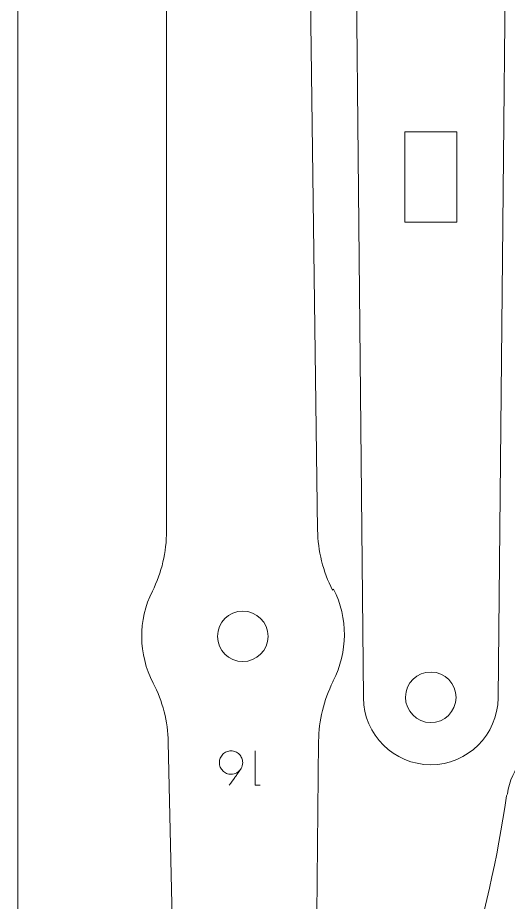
# Model space of a CAD drawing. Header units: millimetres. Extents: x 1 to 3601, y 1 to 1216.
# Drawn here: x 0.7 to 29.9, y 48.9 to 101.5 of the extents above; entities that cross this region are included whole.
import ezdxf

# ---------------------------------------------------------------- set-up
doc = ezdxf.new("R2010")
doc.units = ezdxf.units.MM
doc.layers.get('0').update_dxf_attribs({"lineweight": 5})
for name, color, linetype, lineweight in [('MARCATGE', 1, 'Continuous', 5), ('NO IMPRES', 5, 'Continuous', 5), ('TALL 1', 4, 'Continuous', 5)]:
    doc.layers.add(name, color=color, linetype=linetype, lineweight=lineweight)

msp = doc.modelspace()

# ---------------------------------------------------------------- linework, layer by layer
for points, knots in [([(10.34, 29.532), (10.34, 29.532), (10.34, 29.632), (10.34, 29.632), (10.34, 29.632), (10.34, 29.632), (9.687, 58.442), (9.687, 58.442), (9.687, 58.442), (9.659, 59.666), (9.351, 60.867), (8.786, 61.952), (8.786, 61.952), (7.9, 63.657), (7.883, 65.682), (8.741, 67.401), (8.741, 67.401), (9.295, 68.511), (9.583, 69.734), (9.583, 70.974), (9.583, 70.974), (9.583, 70.974), (9.583, 144.72), (9.583, 144.72), (9.583, 144.72), (9.583, 146.919), (11.358, 148.705), (13.557, 148.72), (13.557, 148.72), (15.756, 148.734), (17.554, 146.971), (17.583, 144.772), (17.583, 144.772), (17.583, 144.772), (18.552, 71.033), (18.552, 71.033), (18.552, 71.033), (18.569, 69.793), (18.873, 68.574), (19.442, 67.472), (19.442, 67.472), (19.442, 67.472), (19.505, 67.529), (19.505, 67.529), (19.505, 67.529), (20.369, 65.813), (20.358, 63.787), (19.477, 62.08), (19.477, 62.08), (19.477, 62.08), (19.468, 62.023), (19.468, 62.023), (19.468, 62.023), (18.917, 60.93), (18.625, 59.725), (18.613, 58.501), (18.613, 58.501), (18.613, 58.501), (18.339, 29.684), (18.339, 29.684), (18.339, 29.684), (18.339, 29.684), (18.339, 29.584), (18.339, 29.584), (18.339, 29.584), (18.318, 27.4), (16.549, 25.637), (14.365, 25.622), (14.365, 25.622), (12.181, 25.608), (10.39, 27.348), (10.34, 29.532)], [0, 0, 0, 0, 0.052632, 0.052632, 0.052632, 0.052632, 0.105263, 0.105263, 0.105263, 0.105263, 0.157895, 0.157895, 0.157895, 0.157895, 0.210526, 0.210526, 0.210526, 0.210526, 0.263158, 0.263158, 0.263158, 0.263158, 0.315789, 0.315789, 0.315789, 0.315789, 0.368421, 0.368421, 0.368421, 0.368421, 0.421053, 0.421053, 0.421053, 0.421053, 0.473684, 0.473684, 0.473684, 0.473684, 0.526316, 0.526316, 0.526316, 0.526316, 0.578947, 0.578947, 0.578947, 0.578947, 0.631579, 0.631579, 0.631579, 0.631579, 0.684211, 0.684211, 0.684211, 0.684211, 0.736842, 0.736842, 0.736842, 0.736842, 0.789474, 0.789474, 0.789474, 0.789474, 0.842105, 0.842105, 0.842105, 0.842105, 0.894737, 0.894737, 0.894737, 0.894737, 1, 1, 1, 1]), ([(19.828, 138.705), (18.675, 141.224), (19.396, 144.205), (21.573, 145.918), (21.573, 145.918), (23.751, 147.631), (26.818, 147.63), (28.995, 145.917), (28.995, 145.917), (31.171, 144.204), (31.892, 141.223), (30.739, 138.704), (30.739, 138.704), (30.271, 137.683), (30.023, 136.475), (30.012, 135.352), (30.012, 135.352), (30.012, 135.352), (29.275, 61.063), (29.275, 61.063), (29.275, 61.063), (29.253, 58.869), (27.469, 57.102), (25.275, 57.102), (25.275, 57.102), (23.081, 57.103), (21.297, 58.87), (21.276, 61.063), (21.276, 61.063), (21.276, 61.063), (20.553, 135.353), (20.553, 135.353), (20.553, 135.353), (20.542, 136.476), (20.295, 137.684), (19.828, 138.705)], [0, 0, 0, 0, 0.1, 0.1, 0.1, 0.1, 0.2, 0.2, 0.2, 0.2, 0.3, 0.3, 0.3, 0.3, 0.4, 0.4, 0.4, 0.4, 0.5, 0.5, 0.5, 0.5, 0.6, 0.6, 0.6, 0.6, 0.7, 0.7, 0.7, 0.7, 0.8, 0.8, 0.8, 0.8, 1, 1, 1, 1]), ([(29.769, 55.249), (29.769, 55.249), (29.831, 55.373), (29.831, 55.373), (29.831, 55.373), (30.049, 56.891), (31.114, 58.15), (32.575, 58.616), (32.575, 58.616), (34.035, 59.083), (35.633, 58.673), (36.689, 57.562), (36.689, 57.562), (37.746, 56.452), (38.075, 54.835), (37.536, 53.4), (37.536, 53.4), (31.442, 29.619), (34.249, 22.957), (37.62, 18.671), (37.62, 18.671), (37.62, 18.671), (37.598, 18.696), (37.598, 18.696), (37.598, 18.696), (38.467, 17.699), (39.007, 16.417), (39.069, 15.022), (39.069, 15.022), (39.192, 12.254), (37.404, 9.762), (34.743, 8.991), (34.743, 8.991), (33.397, 8.601), (32.003, 8.704), (30.777, 9.212), (30.777, 9.212), (30.777, 9.212), (30.822, 9.194), (30.822, 9.194), (30.822, 9.194), (25.586, 13.34), (17.716, 11.851), (15.585, 10.383), (15.585, 10.383), (13.937, 9.023), (11.511, 9.199), (10.076, 10.782), (10.076, 10.782), (8.641, 12.366), (8.704, 14.797), (10.219, 16.304), (10.219, 16.304), (20.804, 26.812), (27.667, 40.482), (29.769, 55.249)], [0, 0, 0, 0, 0.066667, 0.066667, 0.066667, 0.066667, 0.133333, 0.133333, 0.133333, 0.133333, 0.2, 0.2, 0.2, 0.2, 0.266667, 0.266667, 0.266667, 0.266667, 0.333333, 0.333333, 0.333333, 0.333333, 0.4, 0.4, 0.4, 0.4, 0.466667, 0.466667, 0.466667, 0.466667, 0.533333, 0.533333, 0.533333, 0.533333, 0.6, 0.6, 0.6, 0.6, 0.666667, 0.666667, 0.666667, 0.666667, 0.733333, 0.733333, 0.733333, 0.733333, 0.8, 0.8, 0.8, 0.8, 0.866667, 0.866667, 0.866667, 0.866667, 1, 1, 1, 1])]:
    msp.add_open_spline(points, degree=3, knots=knots)
at = {"layer": 'MARCATGE'}
for points, knots in [([(13.307, 55.878), (13.428, 56.046), (13.537, 56.198), (13.635, 56.335), (13.635, 56.335), (13.676, 56.394), (13.718, 56.452), (13.759, 56.51), (13.759, 56.51), (13.8, 56.569), (13.839, 56.622), (13.873, 56.671), (13.873, 56.671), (13.908, 56.72), (13.938, 56.762), (13.962, 56.797), (13.962, 56.797), (13.987, 56.832), (14.003, 56.856), (14.01, 56.869), (14.01, 56.869), (14.074, 56.98), (14.106, 57.099), (14.106, 57.227), (14.106, 57.227), (14.106, 57.323), (14.088, 57.413), (14.051, 57.497), (14.051, 57.497), (14.014, 57.581), (13.965, 57.654), (13.903, 57.717), (13.903, 57.717), (13.841, 57.78), (13.768, 57.83), (13.684, 57.867), (13.684, 57.867), (13.601, 57.903), (13.511, 57.922), (13.415, 57.922), (13.415, 57.922), (13.319, 57.922), (13.228, 57.903), (13.144, 57.867), (13.144, 57.867), (13.059, 57.83), (12.985, 57.78), (12.922, 57.717), (12.922, 57.717), (12.859, 57.654), (12.809, 57.581), (12.773, 57.497), (12.773, 57.497), (12.736, 57.413), (12.718, 57.323), (12.718, 57.227), (12.718, 57.227), (12.718, 57.131), (12.736, 57.041), (12.773, 56.958), (12.773, 56.958), (12.809, 56.874), (12.859, 56.801), (12.922, 56.738), (12.922, 56.738), (12.985, 56.675), (13.059, 56.625), (13.144, 56.588), (13.144, 56.588), (13.228, 56.551), (13.319, 56.533), (13.415, 56.533), (13.415, 56.533), (13.539, 56.533), (13.654, 56.564), (13.76, 56.626), (13.76, 56.626), (13.867, 56.688), (13.95, 56.769), (14.01, 56.869), (14.01, 56.869), (13.95, 56.769), (13.867, 56.688), (13.76, 56.626), (13.76, 56.626), (13.654, 56.564), (13.539, 56.533), (13.415, 56.533), (13.415, 56.533), (13.319, 56.533), (13.228, 56.551), (13.144, 56.588), (13.144, 56.588), (13.059, 56.625), (12.985, 56.675), (12.922, 56.738), (12.922, 56.738), (12.859, 56.801), (12.809, 56.874), (12.773, 56.958), (12.773, 56.958), (12.736, 57.041), (12.718, 57.131), (12.718, 57.227), (12.718, 57.227), (12.718, 57.323), (12.736, 57.413), (12.773, 57.497), (12.773, 57.497), (12.809, 57.581), (12.859, 57.654), (12.922, 57.717), (12.922, 57.717), (12.985, 57.78), (13.059, 57.83), (13.144, 57.867), (13.144, 57.867), (13.228, 57.903), (13.319, 57.922), (13.415, 57.922), (13.415, 57.922), (13.511, 57.922), (13.601, 57.903), (13.684, 57.867), (13.684, 57.867), (13.768, 57.83), (13.841, 57.78), (13.903, 57.717), (13.903, 57.717), (13.965, 57.654), (14.014, 57.581), (14.051, 57.497), (14.051, 57.497), (14.088, 57.413), (14.106, 57.323), (14.106, 57.227), (14.106, 57.227), (14.106, 57.099), (14.074, 56.98), (14.01, 56.869), (14.01, 56.869), (14.003, 56.856), (13.987, 56.832), (13.962, 56.797), (13.962, 56.797), (13.938, 56.762), (13.908, 56.72), (13.873, 56.671), (13.873, 56.671), (13.839, 56.622), (13.8, 56.569), (13.759, 56.51), (13.759, 56.51), (13.718, 56.452), (13.676, 56.394), (13.635, 56.335), (13.635, 56.335), (13.537, 56.198), (13.428, 56.046), (13.307, 55.878)], [0, 0, 0, 0, 0.02439, 0.02439, 0.02439, 0.02439, 0.04878, 0.04878, 0.04878, 0.04878, 0.073171, 0.073171, 0.073171, 0.073171, 0.097561, 0.097561, 0.097561, 0.097561, 0.121951, 0.121951, 0.121951, 0.121951, 0.146341, 0.146341, 0.146341, 0.146341, 0.170732, 0.170732, 0.170732, 0.170732, 0.195122, 0.195122, 0.195122, 0.195122, 0.219512, 0.219512, 0.219512, 0.219512, 0.243902, 0.243902, 0.243902, 0.243902, 0.268293, 0.268293, 0.268293, 0.268293, 0.292683, 0.292683, 0.292683, 0.292683, 0.317073, 0.317073, 0.317073, 0.317073, 0.341463, 0.341463, 0.341463, 0.341463, 0.365854, 0.365854, 0.365854, 0.365854, 0.390244, 0.390244, 0.390244, 0.390244, 0.414634, 0.414634, 0.414634, 0.414634, 0.439024, 0.439024, 0.439024, 0.439024, 0.463415, 0.463415, 0.463415, 0.463415, 0.487805, 0.487805, 0.487805, 0.487805, 0.512195, 0.512195, 0.512195, 0.512195, 0.536585, 0.536585, 0.536585, 0.536585, 0.560976, 0.560976, 0.560976, 0.560976, 0.585366, 0.585366, 0.585366, 0.585366, 0.609756, 0.609756, 0.609756, 0.609756, 0.634146, 0.634146, 0.634146, 0.634146, 0.658537, 0.658537, 0.658537, 0.658537, 0.682927, 0.682927, 0.682927, 0.682927, 0.707317, 0.707317, 0.707317, 0.707317, 0.731707, 0.731707, 0.731707, 0.731707, 0.756098, 0.756098, 0.756098, 0.756098, 0.780488, 0.780488, 0.780488, 0.780488, 0.804878, 0.804878, 0.804878, 0.804878, 0.829268, 0.829268, 0.829268, 0.829268, 0.853659, 0.853659, 0.853659, 0.853659, 0.878049, 0.878049, 0.878049, 0.878049, 0.902439, 0.902439, 0.902439, 0.902439, 0.926829, 0.926829, 0.926829, 0.926829, 0.95122, 0.95122, 0.95122, 0.95122, 1, 1, 1, 1]), ([(14.854, 55.89), (14.854, 55.89), (15.145, 55.89), (15.145, 55.89), (15.145, 55.89), (15.145, 55.89), (14.854, 55.89), (14.854, 55.89), (14.854, 55.89), (14.854, 55.89), (14.854, 57.922), (14.854, 57.922), (14.854, 57.922), (14.854, 57.922), (14.854, 55.89), (14.854, 55.89)], [0, 0, 0, 0, 0.2, 0.2, 0.2, 0.2, 0.4, 0.4, 0.4, 0.4, 0.6, 0.6, 0.6, 0.6, 1, 1, 1, 1])]:
    msp.add_open_spline(points, degree=3, knots=knots, dxfattribs=at)
at = {"layer": 'NO IMPRES'}
msp.add_lwpolyline([(0.741, 1.483), (0.741, 301.483), (600.741, 301.483), (600.741, 1.483)], close=True, dxfattribs=at)
at = {"layer": 'TALL 1'}
for points in [[(26.831, 89.311), (26.831, 89.311), (26.831, 94.684), (26.831, 94.684), (26.831, 94.684), (26.831, 94.684), (23.732, 94.684), (23.732, 94.684), (23.732, 94.684), (23.732, 94.684), (23.732, 89.311), (23.732, 89.311), (23.732, 89.311), (23.732, 89.311), (26.831, 89.311), (26.831, 89.311)], [(14.109, 66.221), (14.937, 66.221), (15.609, 65.55), (15.609, 64.721), (15.609, 64.721), (15.609, 63.893), (14.937, 63.221), (14.109, 63.221), (14.109, 63.221), (13.281, 63.221), (12.609, 63.893), (12.609, 64.721), (12.609, 64.721), (12.609, 65.55), (13.281, 66.221), (14.109, 66.221)], [(25.26, 59.602), (26.089, 59.594), (26.767, 60.259), (26.775, 61.087), (26.775, 61.087), (26.783, 61.916), (26.119, 62.594), (25.29, 62.602), (25.29, 62.602), (24.462, 62.61), (23.784, 61.946), (23.775, 61.117), (23.775, 61.117), (23.767, 60.289), (24.432, 59.611), (25.26, 59.602)]]:
    msp.add_open_spline(points, degree=3, knots=[0, 0, 0, 0, 0.2, 0.2, 0.2, 0.2, 0.4, 0.4, 0.4, 0.4, 0.6, 0.6, 0.6, 0.6, 1, 1, 1, 1], dxfattribs=at)

doc.saveas('drawing.dxf')
